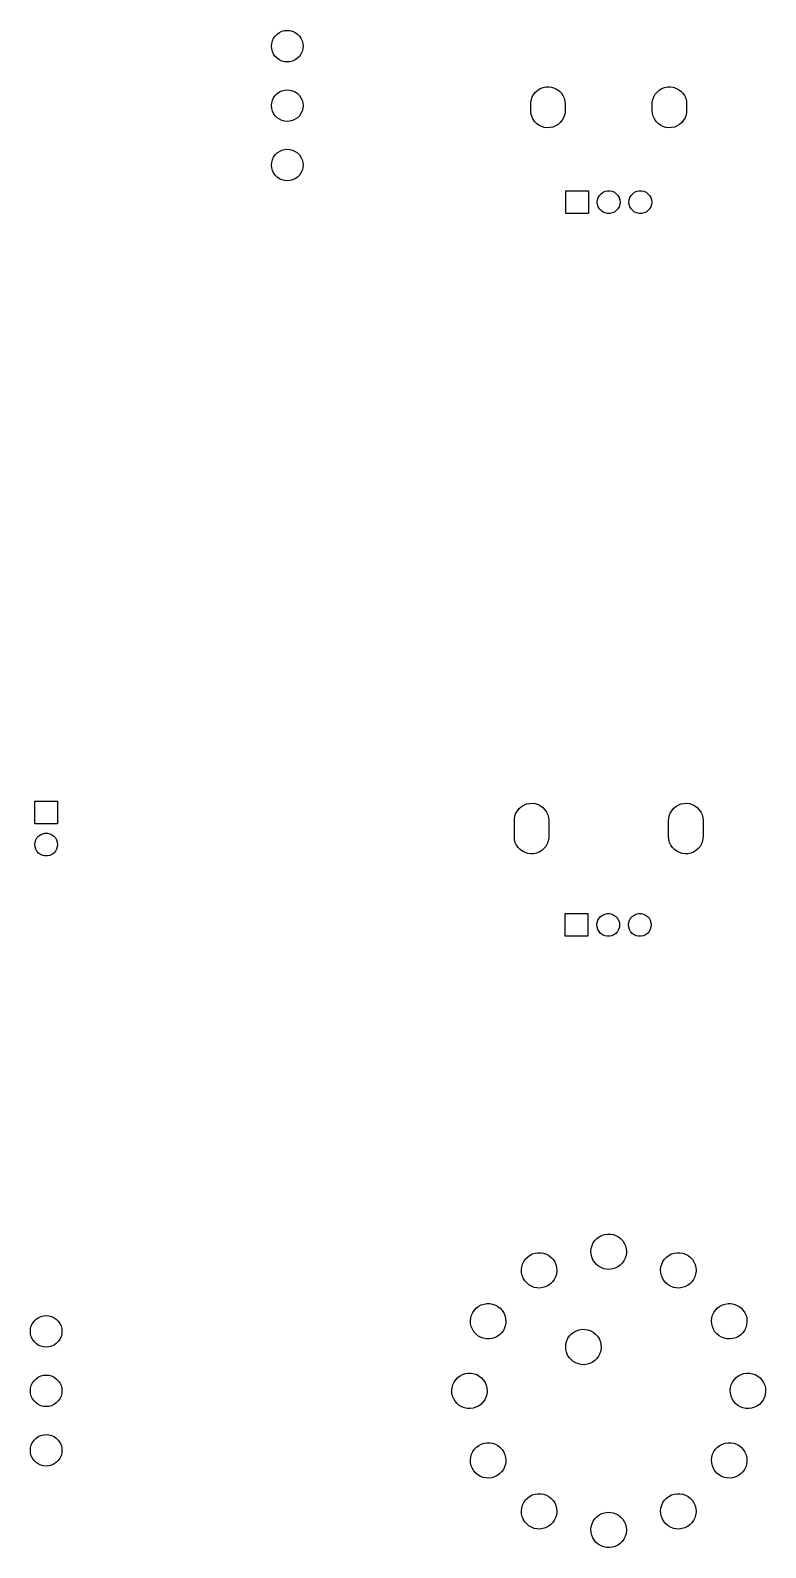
# Model space of a CAD drawing. Extents: x 5.7 to 29.1, y -20.9 to -3.4.
# Drawn here: x 26.851 to 29.138, y -15.788 to -11.066 of the extents above; entities that cross this region are included whole.
import ezdxf

# ---------------------------------------------------------------- set-up
doc = ezdxf.new("R2010")
doc.units = 0
doc.header["$MEASUREMENT"] = 0
doc.layers.add('BLACK', color=7, linetype='CONTINUOUS')

msp = doc.modelspace()

# ---------------------------------------------------------------- linework, layer by layer
at = {"layer": 'BLACK', "linetype": 'CONTINUOUS'}
for p, q in [((27.6038, -11.0981), (27.6074, -11.0904)), ((27.6074, -11.0904), (27.6123, -11.0833)), ((27.6123, -11.0833), (27.6184, -11.0773)), ((27.6184, -11.0773), (27.6254, -11.0723)), ((27.6254, -11.0723), (27.6332, -11.0687)), ((27.6332, -11.0687), (27.6415, -11.0665)), ((27.6415, -11.0665), (27.65, -11.0657)), ((27.65, -11.0657), (27.6585, -11.0665)), ((27.6585, -11.0665), (27.6668, -11.0687)), ((27.6668, -11.0687), (27.6746, -11.0723)), ((27.6746, -11.0723), (27.6816, -11.0773)), ((27.6816, -11.0773), (27.6877, -11.0833)), ((27.6877, -11.0833), (27.6926, -11.0904)), ((27.6926, -11.0904), (27.6962, -11.0981)), ((27.6008, -11.115), (27.6015, -11.1064)), ((27.6015, -11.1235), (27.6008, -11.115)), ((27.6015, -11.1064), (27.6038, -11.0981)), ((27.6038, -11.1318), (27.6015, -11.1235)), ((27.6074, -11.1396), (27.6038, -11.1318)), ((27.6123, -11.1466), (27.6074, -11.1396)), ((27.6926, -11.1396), (27.6877, -11.1466)), ((27.6962, -11.1318), (27.6926, -11.1396)), ((27.6962, -11.0981), (27.6985, -11.1064)), ((27.6985, -11.1235), (27.6962, -11.1318)), ((27.6985, -11.1064), (27.6992, -11.115)), ((27.6992, -11.115), (27.6985, -11.1235)), ((27.6184, -11.1527), (27.6123, -11.1466)), ((27.6254, -11.1576), (27.6184, -11.1527)), ((27.6332, -11.1612), (27.6254, -11.1576)), ((27.6415, -11.1634), (27.6332, -11.1612)), ((27.65, -11.1642), (27.6415, -11.1634)), ((27.6585, -11.1634), (27.65, -11.1642)), ((27.6668, -11.1612), (27.6585, -11.1634)), ((27.6746, -11.1576), (27.6668, -11.1612)), ((27.6816, -11.1527), (27.6746, -11.1576)), ((27.6877, -11.1466), (27.6816, -11.1527)), ((27.6015, -11.2915), (27.6038, -11.2832)), ((27.6038, -11.2832), (27.6074, -11.2754)), ((27.6074, -11.2754), (27.6123, -11.2684)), ((27.6123, -11.2684), (27.6184, -11.2623)), ((27.6184, -11.2623), (27.6254, -11.2574)), ((27.6254, -11.2574), (27.6332, -11.2538)), ((27.6332, -11.2538), (27.6415, -11.2515)), ((27.6415, -11.2515), (27.65, -11.2508)), ((27.65, -11.2508), (27.6585, -11.2515)), ((27.6585, -11.2515), (27.6668, -11.2538)), ((27.6668, -11.2538), (27.6746, -11.2574)), ((27.6746, -11.2574), (27.6816, -11.2623)), ((27.6816, -11.2623), (27.6877, -11.2684)), ((27.6877, -11.2684), (27.6926, -11.2754)), ((27.6926, -11.2754), (27.6962, -11.2832)), ((27.6962, -11.2832), (27.6985, -11.2915)), ((28.4077, -11.2898), (28.4093, -11.2809)), ((28.4093, -11.2809), (28.4124, -11.2724)), ((28.4124, -11.2724), (28.4169, -11.2646)), ((28.4169, -11.2646), (28.4226, -11.2576)), ((28.4226, -11.2576), (28.4295, -11.2516)), ((28.4295, -11.2516), (28.4372, -11.2469)), ((28.4372, -11.2469), (28.4456, -11.2436)), ((28.4456, -11.2436), (28.4545, -11.2417)), ((28.4545, -11.2417), (28.4635, -11.2414)), ((28.4635, -11.2414), (28.4725, -11.2426)), ((28.4725, -11.2426), (28.4812, -11.2453)), ((28.4812, -11.2453), (28.4892, -11.2494)), ((28.4892, -11.2494), (28.4965, -11.2548)), ((28.4965, -11.2548), (28.5028, -11.2613)), ((28.5028, -11.2613), (28.5078, -11.2688)), ((28.5078, -11.2688), (28.5115, -11.2771)), ((28.5115, -11.2771), (28.5138, -11.2859)), ((28.5138, -11.2859), (28.5146, -11.2949)), ((28.7857, -11.2898), (28.7873, -11.2809)), ((28.7873, -11.2809), (28.7904, -11.2724)), ((28.7904, -11.2724), (28.7948, -11.2646)), ((28.7948, -11.2646), (28.8006, -11.2576)), ((28.8006, -11.2576), (28.8074, -11.2516)), ((28.8074, -11.2516), (28.8152, -11.2469)), ((28.8152, -11.2469), (28.8236, -11.2436)), ((28.8236, -11.2436), (28.8325, -11.2417)), ((28.8325, -11.2417), (28.8415, -11.2414)), ((28.8415, -11.2414), (28.8505, -11.2426)), ((28.8505, -11.2426), (28.8591, -11.2453)), ((28.8591, -11.2453), (28.8672, -11.2494)), ((28.8672, -11.2494), (28.8745, -11.2548)), ((28.8745, -11.2548), (28.8807, -11.2613)), ((28.8807, -11.2613), (28.8858, -11.2688)), ((28.8858, -11.2688), (28.8895, -11.2771)), ((28.8895, -11.2771), (28.8918, -11.2859)), ((28.8918, -11.2859), (28.8925, -11.2949)), ((27.6008, -11.3), (27.6015, -11.2915)), ((27.6015, -11.3085), (27.6008, -11.3)), ((27.6038, -11.3168), (27.6015, -11.3085)), ((27.6074, -11.3246), (27.6038, -11.3168)), ((27.6123, -11.3316), (27.6074, -11.3246)), ((27.6184, -11.3377), (27.6123, -11.3316)), ((27.6877, -11.3316), (27.6816, -11.3377)), ((27.6926, -11.3246), (27.6877, -11.3316)), ((27.6962, -11.3168), (27.6926, -11.3246)), ((27.6985, -11.3085), (27.6962, -11.3168)), ((27.6985, -11.2915), (27.6992, -11.3)), ((27.6992, -11.3), (27.6985, -11.3085)), ((28.4075, -11.2949), (28.4077, -11.2898)), ((28.4075, -11.3154), (28.4075, -11.2949)), ((28.4082, -11.3244), (28.4075, -11.3154)), ((28.4105, -11.3331), (28.4082, -11.3244)), ((28.4142, -11.3414), (28.4105, -11.3331)), ((28.5127, -11.3293), (28.5096, -11.3378)), ((28.5143, -11.3204), (28.5127, -11.3293)), ((28.5146, -11.3154), (28.5143, -11.3204)), ((28.5146, -11.2949), (28.5146, -11.3154)), ((28.7854, -11.2949), (28.7857, -11.2898)), ((28.7854, -11.3154), (28.7854, -11.2949)), ((28.7862, -11.3244), (28.7854, -11.3154)), ((28.7885, -11.3331), (28.7862, -11.3244)), ((28.7922, -11.3414), (28.7885, -11.3331)), ((28.8907, -11.3293), (28.8876, -11.3378)), ((28.8923, -11.3204), (28.8907, -11.3293)), ((28.8925, -11.3154), (28.8923, -11.3204)), ((28.8925, -11.2949), (28.8925, -11.3154)), ((27.6254, -11.3426), (27.6184, -11.3377)), ((27.6332, -11.3462), (27.6254, -11.3426)), ((27.6415, -11.3485), (27.6332, -11.3462)), ((27.65, -11.3492), (27.6415, -11.3485)), ((27.6585, -11.3485), (27.65, -11.3492)), ((27.6668, -11.3462), (27.6585, -11.3485)), ((27.6746, -11.3426), (27.6668, -11.3462)), ((27.6816, -11.3377), (27.6746, -11.3426)), ((28.4193, -11.3489), (28.4142, -11.3414)), ((28.4255, -11.3555), (28.4193, -11.3489)), ((28.4328, -11.3609), (28.4255, -11.3555)), ((28.4409, -11.365), (28.4328, -11.3609)), ((28.4495, -11.3676), (28.4409, -11.365)), ((28.4585, -11.3688), (28.4495, -11.3676)), ((28.4675, -11.3685), (28.4585, -11.3688)), ((28.4764, -11.3666), (28.4675, -11.3685)), ((28.4848, -11.3633), (28.4764, -11.3666)), ((28.4926, -11.3586), (28.4848, -11.3633)), ((28.4994, -11.3527), (28.4926, -11.3586)), ((28.5052, -11.3457), (28.4994, -11.3527)), ((28.5096, -11.3378), (28.5052, -11.3457)), ((28.7972, -11.3489), (28.7922, -11.3414)), ((28.8035, -11.3555), (28.7972, -11.3489)), ((28.8108, -11.3609), (28.8035, -11.3555)), ((28.8188, -11.365), (28.8108, -11.3609)), ((28.8275, -11.3676), (28.8188, -11.365)), ((28.8365, -11.3688), (28.8275, -11.3676)), ((28.8455, -11.3685), (28.8365, -11.3688)), ((28.8544, -11.3666), (28.8455, -11.3685)), ((28.8628, -11.3633), (28.8544, -11.3666)), ((28.8705, -11.3586), (28.8628, -11.3633)), ((28.8774, -11.3527), (28.8705, -11.3586)), ((28.8831, -11.3457), (28.8774, -11.3527)), ((28.8876, -11.3378), (28.8831, -11.3457)), ((27.6015, -11.4765), (27.6038, -11.4682)), ((27.6038, -11.4682), (27.6074, -11.4604)), ((27.6074, -11.4604), (27.6123, -11.4534)), ((27.6123, -11.4534), (27.6184, -11.4473)), ((27.6184, -11.4473), (27.6254, -11.4424)), ((27.6254, -11.4424), (27.6332, -11.4388)), ((27.6332, -11.4388), (27.6415, -11.4366)), ((27.6415, -11.4366), (27.65, -11.4358)), ((27.65, -11.4358), (27.6585, -11.4366)), ((27.6585, -11.4366), (27.6668, -11.4388)), ((27.6668, -11.4388), (27.6746, -11.4424)), ((27.6746, -11.4424), (27.6816, -11.4473)), ((27.6816, -11.4473), (27.6877, -11.4534)), ((27.6877, -11.4534), (27.6926, -11.4604)), ((27.6926, -11.4604), (27.6962, -11.4682)), ((27.6962, -11.4682), (27.6985, -11.4765)), ((27.6008, -11.485), (27.6015, -11.4765)), ((27.6015, -11.4936), (27.6008, -11.485)), ((27.6038, -11.5019), (27.6015, -11.4936)), ((27.6074, -11.5096), (27.6038, -11.5019)), ((27.6123, -11.5167), (27.6074, -11.5096)), ((27.6184, -11.5227), (27.6123, -11.5167)), ((27.6877, -11.5167), (27.6816, -11.5227)), ((27.6926, -11.5096), (27.6877, -11.5167)), ((27.6962, -11.5019), (27.6926, -11.5096)), ((27.6985, -11.4936), (27.6962, -11.5019)), ((27.6985, -11.4765), (27.6992, -11.485)), ((27.6992, -11.485), (27.6985, -11.4936)), ((27.6254, -11.5277), (27.6184, -11.5227)), ((27.6332, -11.5313), (27.6254, -11.5277)), ((27.6415, -11.5335), (27.6332, -11.5313)), ((27.65, -11.5343), (27.6415, -11.5335)), ((27.6585, -11.5335), (27.65, -11.5343)), ((27.6668, -11.5313), (27.6585, -11.5335)), ((27.6746, -11.5277), (27.6668, -11.5313)), ((27.6816, -11.5227), (27.6746, -11.5277)), ((28.5161, -11.6358), (28.5161, -11.565)), ((28.5161, -11.565), (28.587, -11.565)), ((28.587, -11.565), (28.587, -11.6358)), ((28.6263, -11.5741), (28.6323, -11.5697)), ((28.6323, -11.5697), (28.6391, -11.5667)), ((28.6391, -11.5667), (28.6463, -11.5652)), ((28.6463, -11.5652), (28.6537, -11.5652)), ((28.6537, -11.5652), (28.6609, -11.5667)), ((28.6609, -11.5667), (28.6677, -11.5697)), ((28.6677, -11.5697), (28.6737, -11.5741)), ((28.7247, -11.5741), (28.7307, -11.5697)), ((28.7307, -11.5697), (28.7375, -11.5667)), ((28.7375, -11.5667), (28.7447, -11.5652)), ((28.7447, -11.5652), (28.7521, -11.5652)), ((28.7521, -11.5652), (28.7594, -11.5667)), ((28.7594, -11.5667), (28.7661, -11.5697)), ((28.7661, -11.5697), (28.7721, -11.5741)), ((28.6146, -11.6004), (28.6153, -11.593)), ((28.6153, -11.6078), (28.6146, -11.6004)), ((28.6153, -11.593), (28.6176, -11.586)), ((28.6176, -11.6148), (28.6153, -11.6078)), ((28.6176, -11.586), (28.6213, -11.5796)), ((28.6213, -11.6212), (28.6176, -11.6148)), ((28.6213, -11.5796), (28.6263, -11.5741)), ((28.6737, -11.5741), (28.6787, -11.5796)), ((28.6787, -11.5796), (28.6824, -11.586)), ((28.6824, -11.6148), (28.6787, -11.6212)), ((28.6824, -11.586), (28.6847, -11.593)), ((28.6847, -11.6078), (28.6824, -11.6148)), ((28.6847, -11.593), (28.6854, -11.6004)), ((28.6854, -11.6004), (28.6847, -11.6078)), ((28.713, -11.6004), (28.7138, -11.593)), ((28.7138, -11.6078), (28.713, -11.6004)), ((28.7138, -11.593), (28.7161, -11.586)), ((28.7161, -11.6148), (28.7138, -11.6078)), ((28.7161, -11.586), (28.7198, -11.5796)), ((28.7198, -11.6212), (28.7161, -11.6148)), ((28.7198, -11.5796), (28.7247, -11.5741)), ((28.7721, -11.5741), (28.7771, -11.5796)), ((28.7771, -11.5796), (28.7808, -11.586)), ((28.7808, -11.6148), (28.7771, -11.6212)), ((28.7808, -11.586), (28.7831, -11.593)), ((28.7831, -11.6078), (28.7808, -11.6148)), ((28.7831, -11.593), (28.7839, -11.6004)), ((28.7839, -11.6004), (28.7831, -11.6078)), ((28.587, -11.6358), (28.5161, -11.6358)), ((28.6263, -11.6267), (28.6213, -11.6212)), ((28.6323, -11.6311), (28.6263, -11.6267)), ((28.6391, -11.6341), (28.6323, -11.6311)), ((28.6463, -11.6356), (28.6391, -11.6341)), ((28.6537, -11.6356), (28.6463, -11.6356)), ((28.6609, -11.6341), (28.6537, -11.6356)), ((28.6677, -11.6311), (28.6609, -11.6341)), ((28.6737, -11.6267), (28.6677, -11.6311)), ((28.6787, -11.6212), (28.6737, -11.6267)), ((28.7247, -11.6267), (28.7198, -11.6212)), ((28.7307, -11.6311), (28.7247, -11.6267)), ((28.7375, -11.6341), (28.7307, -11.6311)), ((28.7447, -11.6356), (28.7375, -11.6341)), ((28.7521, -11.6356), (28.7447, -11.6356)), ((28.7594, -11.6341), (28.7521, -11.6356)), ((28.7661, -11.6311), (28.7594, -11.6341)), ((28.7721, -11.6267), (28.7661, -11.6311)), ((28.7771, -11.6212), (28.7721, -11.6267)), ((26.8646, -13.5354), (26.8646, -13.4646)), ((26.8646, -13.4646), (26.9354, -13.4646)), ((26.9354, -13.4646), (26.9354, -13.5354)), ((28.3583, -13.5109), (28.3614, -13.5023)), ((28.3614, -13.5023), (28.3659, -13.4945)), ((28.3659, -13.4945), (28.3716, -13.4875)), ((28.3716, -13.4875), (28.3785, -13.4815)), ((28.3785, -13.4815), (28.3862, -13.4768)), ((28.3862, -13.4768), (28.3946, -13.4735)), ((28.3946, -13.4735), (28.4035, -13.4717)), ((28.4035, -13.4717), (28.4125, -13.4713)), ((28.4125, -13.4713), (28.4215, -13.4725)), ((28.4215, -13.4725), (28.4301, -13.4752)), ((28.4301, -13.4752), (28.4382, -13.4793)), ((28.4382, -13.4793), (28.4455, -13.4847)), ((28.4455, -13.4847), (28.4517, -13.4913)), ((28.4517, -13.4913), (28.4568, -13.4988)), ((28.4568, -13.4988), (28.4605, -13.507)), ((28.8383, -13.5109), (28.8414, -13.5023)), ((28.8414, -13.5023), (28.8459, -13.4945)), ((28.8459, -13.4945), (28.8516, -13.4875)), ((28.8516, -13.4875), (28.8585, -13.4815)), ((28.8585, -13.4815), (28.8662, -13.4768)), ((28.8662, -13.4768), (28.8746, -13.4735)), ((28.8746, -13.4735), (28.8835, -13.4717)), ((28.8835, -13.4717), (28.8925, -13.4713)), ((28.8925, -13.4713), (28.9015, -13.4725)), ((28.9015, -13.4725), (28.9101, -13.4752)), ((28.9101, -13.4752), (28.9182, -13.4793)), ((28.9182, -13.4793), (28.9255, -13.4847)), ((28.9255, -13.4847), (28.9317, -13.4913)), ((28.9317, -13.4913), (28.9368, -13.4988)), ((28.9368, -13.4988), (28.9405, -13.507)), ((26.9354, -13.5354), (26.8646, -13.5354)), ((28.3565, -13.5248), (28.3567, -13.5198)), ((28.3565, -13.5752), (28.3565, -13.5248)), ((28.3567, -13.5198), (28.3583, -13.5109)), ((28.4605, -13.507), (28.4628, -13.5158)), ((28.4628, -13.5158), (28.4635, -13.5248)), ((28.4635, -13.5248), (28.4635, -13.5752)), ((28.8365, -13.5248), (28.8367, -13.5198)), ((28.8365, -13.5752), (28.8365, -13.5248)), ((28.8367, -13.5198), (28.8383, -13.5109)), ((28.9405, -13.507), (28.9428, -13.5158)), ((28.9428, -13.5158), (28.9435, -13.5248)), ((28.9435, -13.5248), (28.9435, -13.5752)), ((26.8646, -13.6), (26.8653, -13.5926)), ((26.8653, -13.6074), (26.8646, -13.6)), ((26.8653, -13.5926), (26.8676, -13.5856)), ((26.8676, -13.5856), (26.8713, -13.5792)), ((26.8713, -13.5792), (26.8763, -13.5737)), ((26.8763, -13.5737), (26.8823, -13.5693)), ((26.8823, -13.5693), (26.8891, -13.5663)), ((26.8891, -13.5663), (26.8963, -13.5648)), ((26.8963, -13.5648), (26.9037, -13.5648)), ((26.9037, -13.5648), (26.9109, -13.5663)), ((26.9109, -13.5663), (26.9177, -13.5693)), ((26.9177, -13.5693), (26.9237, -13.5737)), ((26.9237, -13.5737), (26.9287, -13.5792)), ((26.9287, -13.5792), (26.9324, -13.5856)), ((26.9324, -13.5856), (26.9347, -13.5926)), ((26.9347, -13.5926), (26.9354, -13.6)), ((26.9354, -13.6), (26.9347, -13.6074)), ((28.3572, -13.5842), (28.3565, -13.5752)), ((28.3595, -13.593), (28.3572, -13.5842)), ((28.3632, -13.6012), (28.3595, -13.593)), ((28.4586, -13.5977), (28.4541, -13.6055)), ((28.4617, -13.5891), (28.4586, -13.5977)), ((28.4633, -13.5802), (28.4617, -13.5891)), ((28.4635, -13.5752), (28.4633, -13.5802)), ((28.8372, -13.5842), (28.8365, -13.5752)), ((28.8395, -13.593), (28.8372, -13.5842)), ((28.8432, -13.6012), (28.8395, -13.593)), ((28.9386, -13.5977), (28.9341, -13.6055)), ((28.9417, -13.5891), (28.9386, -13.5977)), ((28.9433, -13.5802), (28.9417, -13.5891)), ((28.9435, -13.5752), (28.9433, -13.5802)), ((26.8676, -13.6144), (26.8653, -13.6074)), ((26.8713, -13.6208), (26.8676, -13.6144)), ((26.8763, -13.6263), (26.8713, -13.6208)), ((26.8823, -13.6307), (26.8763, -13.6263)), ((26.8891, -13.6337), (26.8823, -13.6307)), ((26.8963, -13.6352), (26.8891, -13.6337)), ((26.9037, -13.6352), (26.8963, -13.6352)), ((26.9109, -13.6337), (26.9037, -13.6352)), ((26.9177, -13.6307), (26.9109, -13.6337)), ((26.9237, -13.6263), (26.9177, -13.6307)), ((26.9287, -13.6208), (26.9237, -13.6263)), ((26.9324, -13.6144), (26.9287, -13.6208)), ((26.9347, -13.6074), (26.9324, -13.6144)), ((28.3683, -13.6087), (28.3632, -13.6012)), ((28.3745, -13.6153), (28.3683, -13.6087)), ((28.3818, -13.6207), (28.3745, -13.6153)), ((28.3899, -13.6248), (28.3818, -13.6207)), ((28.3985, -13.6275), (28.3899, -13.6248)), ((28.4075, -13.6287), (28.3985, -13.6275)), ((28.4165, -13.6283), (28.4075, -13.6287)), ((28.4254, -13.6265), (28.4165, -13.6283)), ((28.4338, -13.6232), (28.4254, -13.6265)), ((28.4415, -13.6185), (28.4338, -13.6232)), ((28.4484, -13.6125), (28.4415, -13.6185)), ((28.4541, -13.6055), (28.4484, -13.6125)), ((28.8483, -13.6087), (28.8432, -13.6012)), ((28.8545, -13.6153), (28.8483, -13.6087)), ((28.8618, -13.6207), (28.8545, -13.6153)), ((28.8699, -13.6248), (28.8618, -13.6207)), ((28.8785, -13.6275), (28.8699, -13.6248)), ((28.8875, -13.6287), (28.8785, -13.6275)), ((28.8965, -13.6283), (28.8875, -13.6287)), ((28.9054, -13.6265), (28.8965, -13.6283)), ((28.9138, -13.6232), (28.9054, -13.6265)), ((28.9215, -13.6185), (28.9138, -13.6232)), ((28.9284, -13.6125), (28.9215, -13.6185)), ((28.9341, -13.6055), (28.9284, -13.6125)), ((28.5146, -13.8854), (28.5146, -13.8146)), ((28.5146, -13.8146), (28.5854, -13.8146)), ((28.5854, -13.8146), (28.5854, -13.8854)), ((28.6138, -13.8426), (28.6161, -13.8356)), ((28.6161, -13.8356), (28.6198, -13.8292)), ((28.6198, -13.8292), (28.6247, -13.8237)), ((28.6247, -13.8237), (28.6307, -13.8193)), ((28.6307, -13.8193), (28.6375, -13.8163)), ((28.6375, -13.8163), (28.6447, -13.8148)), ((28.6447, -13.8148), (28.6521, -13.8148)), ((28.6521, -13.8148), (28.6594, -13.8163)), ((28.6594, -13.8163), (28.6661, -13.8193)), ((28.6661, -13.8193), (28.6721, -13.8237)), ((28.6721, -13.8237), (28.6771, -13.8292)), ((28.6771, -13.8292), (28.6808, -13.8356)), ((28.6808, -13.8356), (28.6831, -13.8426)), ((28.7122, -13.8426), (28.7145, -13.8356)), ((28.7145, -13.8356), (28.7182, -13.8292)), ((28.7182, -13.8292), (28.7231, -13.8237)), ((28.7231, -13.8237), (28.7291, -13.8193)), ((28.7291, -13.8193), (28.7359, -13.8163)), ((28.7359, -13.8163), (28.7431, -13.8148)), ((28.7431, -13.8148), (28.7506, -13.8148)), ((28.7506, -13.8148), (28.7578, -13.8163)), ((28.7578, -13.8163), (28.7646, -13.8193)), ((28.7646, -13.8193), (28.7706, -13.8237)), ((28.7706, -13.8237), (28.7755, -13.8292)), ((28.7755, -13.8292), (28.7792, -13.8356)), ((28.7792, -13.8356), (28.7815, -13.8426)), ((28.613, -13.85), (28.6138, -13.8426)), ((28.6138, -13.8574), (28.613, -13.85)), ((28.6161, -13.8644), (28.6138, -13.8574)), ((28.6198, -13.8708), (28.6161, -13.8644)), ((28.6247, -13.8763), (28.6198, -13.8708)), ((28.6307, -13.8807), (28.6247, -13.8763)), ((28.6375, -13.8837), (28.6307, -13.8807)), ((28.6447, -13.8852), (28.6375, -13.8837)), ((28.6594, -13.8837), (28.6521, -13.8852)), ((28.6661, -13.8807), (28.6594, -13.8837)), ((28.6721, -13.8763), (28.6661, -13.8807)), ((28.6771, -13.8708), (28.6721, -13.8763)), ((28.6808, -13.8644), (28.6771, -13.8708)), ((28.6831, -13.8574), (28.6808, -13.8644)), ((28.6831, -13.8426), (28.6839, -13.85)), ((28.6839, -13.85), (28.6831, -13.8574)), ((28.7114, -13.85), (28.7122, -13.8426)), ((28.7122, -13.8574), (28.7114, -13.85)), ((28.7145, -13.8644), (28.7122, -13.8574)), ((28.7182, -13.8708), (28.7145, -13.8644)), ((28.7231, -13.8763), (28.7182, -13.8708)), ((28.7291, -13.8807), (28.7231, -13.8763)), ((28.7359, -13.8837), (28.7291, -13.8807)), ((28.7431, -13.8852), (28.7359, -13.8837)), ((28.7578, -13.8837), (28.7506, -13.8852)), ((28.7646, -13.8807), (28.7578, -13.8837)), ((28.7706, -13.8763), (28.7646, -13.8807)), ((28.7755, -13.8708), (28.7706, -13.8763)), ((28.7792, -13.8644), (28.7755, -13.8708)), ((28.7815, -13.8574), (28.7792, -13.8644)), ((28.7815, -13.8426), (28.7823, -13.85)), ((28.7823, -13.85), (28.7815, -13.8574)), ((28.5854, -13.8854), (28.5146, -13.8854)), ((28.6521, -13.8852), (28.6447, -13.8852)), ((28.7506, -13.8852), (28.7431, -13.8852)), ((28.6072, -14.8322), (28.6134, -14.8257)), ((28.6134, -14.8257), (28.6206, -14.8203)), ((28.6206, -14.8203), (28.6286, -14.8161)), ((28.6286, -14.8161), (28.6372, -14.8133)), ((28.6372, -14.8133), (28.6462, -14.8119)), ((28.6462, -14.8119), (28.6552, -14.8121)), ((28.6552, -14.8121), (28.6641, -14.8136)), ((28.6641, -14.8136), (28.6726, -14.8167)), ((28.6726, -14.8167), (28.6805, -14.821)), ((28.6805, -14.821), (28.6876, -14.8266)), ((28.6876, -14.8266), (28.6937, -14.8333)), ((28.4041, -14.8783), (28.4121, -14.8741)), ((28.4121, -14.8741), (28.4207, -14.8713)), ((28.4207, -14.8713), (28.4296, -14.87)), ((28.4296, -14.87), (28.4387, -14.8701)), ((28.4387, -14.8701), (28.4475, -14.8717)), ((28.4475, -14.8717), (28.4561, -14.8747)), ((28.4561, -14.8747), (28.464, -14.879)), ((28.5949, -14.8656), (28.5959, -14.8566)), ((28.5954, -14.8746), (28.5949, -14.8656)), ((28.5974, -14.8834), (28.5954, -14.8746)), ((28.5959, -14.8566), (28.5983, -14.8479)), ((28.5983, -14.8479), (28.6021, -14.8397)), ((28.6021, -14.8397), (28.6072, -14.8322)), ((28.6937, -14.8333), (28.6986, -14.8409)), ((28.6986, -14.8409), (28.7022, -14.8492)), ((28.7022, -14.8492), (28.7044, -14.8579)), ((28.7051, -14.8696), (28.7039, -14.8786)), ((28.7044, -14.8579), (28.7051, -14.8669)), ((28.7051, -14.8669), (28.7051, -14.8696)), ((28.8372, -14.8783), (28.8452, -14.8741)), ((28.8452, -14.8741), (28.8538, -14.8713)), ((28.8538, -14.8713), (28.8627, -14.87)), ((28.8627, -14.87), (28.8717, -14.8701)), ((28.8717, -14.8701), (28.8806, -14.8717)), ((28.8806, -14.8717), (28.8891, -14.8747)), ((28.8891, -14.8747), (28.897, -14.879)), ((28.3784, -14.9236), (28.3793, -14.9146)), ((28.3793, -14.9146), (28.3817, -14.9059)), ((28.3817, -14.9059), (28.3855, -14.8977)), ((28.3855, -14.8977), (28.3906, -14.8903)), ((28.3906, -14.8903), (28.3969, -14.8837)), ((28.3969, -14.8837), (28.4041, -14.8783)), ((28.464, -14.879), (28.4711, -14.8846)), ((28.4711, -14.8846), (28.4771, -14.8913)), ((28.4771, -14.8913), (28.482, -14.8989)), ((28.482, -14.8989), (28.4856, -14.9072)), ((28.4856, -14.9072), (28.4878, -14.9159)), ((28.4878, -14.9159), (28.4886, -14.9249)), ((28.6008, -14.8918), (28.5974, -14.8834)), ((28.6055, -14.8995), (28.6008, -14.8918)), ((28.6114, -14.9063), (28.6055, -14.8995)), ((28.6184, -14.9121), (28.6114, -14.9063)), ((28.6262, -14.9166), (28.6184, -14.9121)), ((28.6346, -14.9199), (28.6262, -14.9166)), ((28.6435, -14.9217), (28.6346, -14.9199)), ((28.6525, -14.922), (28.6435, -14.9217)), ((28.6615, -14.9208), (28.6525, -14.922)), ((28.6701, -14.9182), (28.6615, -14.9208)), ((28.6782, -14.9143), (28.6701, -14.9182)), ((28.6856, -14.909), (28.6782, -14.9143)), ((28.692, -14.9027), (28.6856, -14.909)), ((28.6972, -14.8953), (28.692, -14.9027)), ((28.7012, -14.8872), (28.6972, -14.8953)), ((28.7039, -14.8786), (28.7012, -14.8872)), ((28.8114, -14.9236), (28.8124, -14.9146)), ((28.8124, -14.9146), (28.8148, -14.9059)), ((28.8148, -14.9059), (28.8186, -14.8977)), ((28.8186, -14.8977), (28.8237, -14.8903)), ((28.8237, -14.8903), (28.8299, -14.8837)), ((28.8299, -14.8837), (28.8372, -14.8783)), ((28.897, -14.879), (28.9041, -14.8846)), ((28.9041, -14.8846), (28.9102, -14.8913)), ((28.9102, -14.8913), (28.9151, -14.8989)), ((28.9151, -14.8989), (28.9187, -14.9072)), ((28.9187, -14.9072), (28.9209, -14.9159)), ((28.9209, -14.9159), (28.9217, -14.9249)), ((28.3789, -14.9326), (28.3784, -14.9236)), ((28.3809, -14.9414), (28.3789, -14.9326)), ((28.3843, -14.9498), (28.3809, -14.9414)), ((28.389, -14.9575), (28.3843, -14.9498)), ((28.3949, -14.9643), (28.389, -14.9575)), ((28.4019, -14.9701), (28.3949, -14.9643)), ((28.469, -14.967), (28.4617, -14.9723)), ((28.4754, -14.9607), (28.469, -14.967)), ((28.4807, -14.9533), (28.4754, -14.9607)), ((28.4847, -14.9452), (28.4807, -14.9533)), ((28.4873, -14.9366), (28.4847, -14.9452)), ((28.4885, -14.9276), (28.4873, -14.9366)), ((28.4886, -14.9249), (28.4885, -14.9276)), ((28.812, -14.9326), (28.8114, -14.9236)), ((28.8139, -14.9414), (28.812, -14.9326)), ((28.8173, -14.9498), (28.8139, -14.9414)), ((28.8221, -14.9575), (28.8173, -14.9498)), ((28.828, -14.9643), (28.8221, -14.9575)), ((28.8349, -14.9701), (28.828, -14.9643)), ((28.9021, -14.967), (28.8948, -14.9723)), ((28.9085, -14.9607), (28.9021, -14.967)), ((28.9138, -14.9533), (28.9085, -14.9607)), ((28.9178, -14.9452), (28.9138, -14.9533)), ((28.9204, -14.9366), (28.9178, -14.9452)), ((28.9216, -14.9276), (28.9204, -14.9366)), ((28.9217, -14.9249), (28.9216, -14.9276)), ((28.4096, -14.9747), (28.4019, -14.9701)), ((28.4181, -14.9779), (28.4096, -14.9747)), ((28.4269, -14.9797), (28.4181, -14.9779)), ((28.436, -14.98), (28.4269, -14.9797)), ((28.4449, -14.9789), (28.436, -14.98)), ((28.4536, -14.9763), (28.4449, -14.9789)), ((28.4617, -14.9723), (28.4536, -14.9763)), ((28.8427, -14.9747), (28.8349, -14.9701)), ((28.8512, -14.9779), (28.8427, -14.9747)), ((28.86, -14.9797), (28.8512, -14.9779)), ((28.869, -14.98), (28.86, -14.9797)), ((28.878, -14.9789), (28.869, -14.98)), ((28.8866, -14.9763), (28.878, -14.9789)), ((28.8948, -14.9723), (28.8866, -14.9763)), ((28.2208, -15.0731), (28.2232, -15.0644)), ((28.2232, -15.0644), (28.227, -15.0562)), ((28.227, -15.0562), (28.2321, -15.0488)), ((28.2321, -15.0488), (28.2384, -15.0422)), ((28.2384, -15.0422), (28.2456, -15.0368)), ((28.2456, -15.0368), (28.2536, -15.0327)), ((28.2536, -15.0327), (28.2622, -15.0298)), ((28.2622, -15.0298), (28.2711, -15.0285)), ((28.2711, -15.0285), (28.2801, -15.0286)), ((28.2801, -15.0286), (28.289, -15.0302)), ((28.289, -15.0302), (28.2975, -15.0332)), ((28.2975, -15.0332), (28.3055, -15.0376)), ((28.3055, -15.0376), (28.3125, -15.0432)), ((28.3125, -15.0432), (28.3186, -15.0498)), ((28.3186, -15.0498), (28.3235, -15.0574)), ((28.3235, -15.0574), (28.3271, -15.0657)), ((28.9709, -15.0731), (28.9733, -15.0644)), ((28.9733, -15.0644), (28.9771, -15.0562)), ((28.9771, -15.0562), (28.9822, -15.0488)), ((28.9822, -15.0488), (28.9885, -15.0422)), ((28.9885, -15.0422), (28.9957, -15.0368)), ((28.9957, -15.0368), (29.0037, -15.0327)), ((29.0037, -15.0327), (29.0123, -15.0298)), ((29.0123, -15.0298), (29.0212, -15.0285)), ((29.0212, -15.0285), (29.0302, -15.0286)), ((29.0302, -15.0286), (29.0391, -15.0302)), ((29.0391, -15.0302), (29.0476, -15.0332)), ((29.0476, -15.0332), (29.0556, -15.0376)), ((29.0556, -15.0376), (29.0626, -15.0432)), ((29.0626, -15.0432), (29.0687, -15.0498)), ((29.0687, -15.0498), (29.0736, -15.0574)), ((29.0736, -15.0574), (29.0772, -15.0657)), ((26.8508, -15.115), (26.8515, -15.1064)), ((26.8515, -15.1064), (26.8538, -15.0981)), ((26.8538, -15.0981), (26.8574, -15.0904)), ((26.8574, -15.0904), (26.8623, -15.0833)), ((26.8623, -15.0833), (26.8684, -15.0773)), ((26.8684, -15.0773), (26.8754, -15.0723)), ((26.8754, -15.0723), (26.8832, -15.0687)), ((26.8832, -15.0687), (26.8915, -15.0665)), ((26.8915, -15.0665), (26.9, -15.0657)), ((26.9, -15.0657), (26.9085, -15.0665)), ((26.9085, -15.0665), (26.9168, -15.0687)), ((26.9168, -15.0687), (26.9246, -15.0723)), ((26.9246, -15.0723), (26.9316, -15.0773)), ((26.9316, -15.0773), (26.9377, -15.0833)), ((26.9377, -15.0833), (26.9426, -15.0904)), ((26.9426, -15.0904), (26.9462, -15.0981)), ((26.9462, -15.0981), (26.9485, -15.1064)), ((26.9485, -15.1064), (26.9492, -15.115)), ((28.2198, -15.0821), (28.2208, -15.0731)), ((28.2204, -15.0911), (28.2198, -15.0821)), ((28.2224, -15.0999), (28.2204, -15.0911)), ((28.2258, -15.1083), (28.2224, -15.0999)), ((28.2305, -15.116), (28.2258, -15.1083)), ((28.3262, -15.1038), (28.3222, -15.1119)), ((28.3288, -15.0951), (28.3262, -15.1038)), ((28.3271, -15.0657), (28.3293, -15.0745)), ((28.33, -15.0862), (28.3288, -15.0951)), ((28.3293, -15.0745), (28.3301, -15.0835)), ((28.3301, -15.0835), (28.33, -15.0862)), ((28.5499, -15.1128), (28.5585, -15.11)), ((28.5585, -15.11), (28.5674, -15.1086)), ((28.5674, -15.1086), (28.5764, -15.1087)), ((28.5764, -15.1087), (28.5853, -15.1103)), ((28.5853, -15.1103), (28.5939, -15.1133)), ((28.9699, -15.0821), (28.9709, -15.0731)), ((28.9705, -15.0911), (28.9699, -15.0821)), ((28.9725, -15.0999), (28.9705, -15.0911)), ((28.9759, -15.1083), (28.9725, -15.0999)), ((28.9806, -15.116), (28.9759, -15.1083)), ((29.0763, -15.1038), (29.0723, -15.1119)), ((29.0789, -15.0951), (29.0763, -15.1038)), ((29.0772, -15.0657), (29.0794, -15.0745)), ((29.0801, -15.0862), (29.0789, -15.0951)), ((29.0794, -15.0745), (29.0802, -15.0835)), ((29.0802, -15.0835), (29.0801, -15.0862)), ((26.8515, -15.1235), (26.8508, -15.115)), ((26.8538, -15.1318), (26.8515, -15.1235)), ((26.8574, -15.1396), (26.8538, -15.1318)), ((26.8623, -15.1466), (26.8574, -15.1396)), ((26.8684, -15.1527), (26.8623, -15.1466)), ((26.8754, -15.1576), (26.8684, -15.1527)), ((26.8832, -15.1612), (26.8754, -15.1576)), ((26.9246, -15.1576), (26.9168, -15.1612)), ((26.9316, -15.1527), (26.9246, -15.1576)), ((26.9377, -15.1466), (26.9316, -15.1527)), ((26.9426, -15.1396), (26.9377, -15.1466)), ((26.9462, -15.1318), (26.9426, -15.1396)), ((26.9485, -15.1235), (26.9462, -15.1318)), ((26.9492, -15.115), (26.9485, -15.1235)), ((28.2364, -15.1228), (28.2305, -15.116)), ((28.2433, -15.1286), (28.2364, -15.1228)), ((28.2511, -15.1332), (28.2433, -15.1286)), ((28.2596, -15.1364), (28.2511, -15.1332)), ((28.2684, -15.1382), (28.2596, -15.1364)), ((28.2774, -15.1385), (28.2684, -15.1382)), ((28.2864, -15.1374), (28.2774, -15.1385)), ((28.2951, -15.1348), (28.2864, -15.1374)), ((28.3032, -15.1308), (28.2951, -15.1348)), ((28.3105, -15.1256), (28.3032, -15.1308)), ((28.3169, -15.1192), (28.3105, -15.1256)), ((28.3222, -15.1119), (28.3169, -15.1192)), ((28.5162, -15.1623), (28.5171, -15.1533)), ((28.5171, -15.1533), (28.5195, -15.1446)), ((28.5195, -15.1446), (28.5233, -15.1364)), ((28.5233, -15.1364), (28.5284, -15.1289)), ((28.5284, -15.1289), (28.5347, -15.1224)), ((28.5347, -15.1224), (28.5419, -15.117)), ((28.5419, -15.117), (28.5499, -15.1128)), ((28.5939, -15.1133), (28.6018, -15.1177)), ((28.6018, -15.1177), (28.6089, -15.1233)), ((28.6089, -15.1233), (28.6149, -15.13)), ((28.6149, -15.13), (28.6198, -15.1376)), ((28.6198, -15.1376), (28.6234, -15.1459)), ((28.6234, -15.1459), (28.6256, -15.1546)), ((28.6256, -15.1546), (28.6264, -15.1636)), ((28.9865, -15.1228), (28.9806, -15.116)), ((28.9934, -15.1286), (28.9865, -15.1228)), ((29.0012, -15.1332), (28.9934, -15.1286)), ((29.0097, -15.1364), (29.0012, -15.1332)), ((29.0185, -15.1382), (29.0097, -15.1364)), ((29.0276, -15.1385), (29.0185, -15.1382)), ((29.0365, -15.1374), (29.0276, -15.1385)), ((29.0452, -15.1348), (29.0365, -15.1374)), ((29.0533, -15.1308), (29.0452, -15.1348)), ((29.0606, -15.1256), (29.0533, -15.1308)), ((29.067, -15.1192), (29.0606, -15.1256)), ((29.0723, -15.1119), (29.067, -15.1192)), ((26.8915, -15.1634), (26.8832, -15.1612)), ((26.9, -15.1642), (26.8915, -15.1634)), ((26.9085, -15.1634), (26.9, -15.1642)), ((26.9168, -15.1612), (26.9085, -15.1634)), ((28.5167, -15.1713), (28.5162, -15.1623)), ((28.5187, -15.1801), (28.5167, -15.1713)), ((28.5221, -15.1885), (28.5187, -15.1801)), ((28.5268, -15.1962), (28.5221, -15.1885)), ((28.5327, -15.203), (28.5268, -15.1962)), ((28.5396, -15.2088), (28.5327, -15.203)), ((28.6068, -15.2057), (28.5995, -15.211)), ((28.6132, -15.1993), (28.6068, -15.2057)), ((28.6185, -15.192), (28.6132, -15.1993)), ((28.6225, -15.1839), (28.6185, -15.192)), ((28.6251, -15.1753), (28.6225, -15.1839)), ((28.6263, -15.1663), (28.6251, -15.1753)), ((28.6264, -15.1636), (28.6263, -15.1663)), ((26.8832, -15.2538), (26.8915, -15.2515)), ((26.8915, -15.2515), (26.9, -15.2508)), ((26.9, -15.2508), (26.9085, -15.2515)), ((26.9085, -15.2515), (26.9168, -15.2538)), ((28.1876, -15.2534), (28.1956, -15.2492)), ((28.1956, -15.2492), (28.2042, -15.2464)), ((28.2042, -15.2464), (28.2131, -15.245)), ((28.2131, -15.245), (28.2221, -15.2451)), ((28.2221, -15.2451), (28.231, -15.2467)), ((28.231, -15.2467), (28.2395, -15.2497)), ((28.2395, -15.2497), (28.2474, -15.2541)), ((28.5474, -15.2133), (28.5396, -15.2088)), ((28.5559, -15.2165), (28.5474, -15.2133)), ((28.5647, -15.2183), (28.5559, -15.2165)), ((28.5738, -15.2187), (28.5647, -15.2183)), ((28.5827, -15.2175), (28.5738, -15.2187)), ((28.5914, -15.2149), (28.5827, -15.2175)), ((28.5995, -15.211), (28.5914, -15.2149)), ((29.0537, -15.2534), (29.0617, -15.2492)), ((29.0617, -15.2492), (29.0703, -15.2464)), ((29.0703, -15.2464), (29.0792, -15.245)), ((29.0792, -15.245), (29.0883, -15.2451)), ((29.0883, -15.2451), (29.0972, -15.2467)), ((29.0972, -15.2467), (29.1057, -15.2497)), ((29.1057, -15.2497), (29.1136, -15.2541)), ((26.8508, -15.3), (26.8515, -15.2915)), ((26.8515, -15.3085), (26.8508, -15.3)), ((26.8515, -15.2915), (26.8538, -15.2832)), ((26.8538, -15.2832), (26.8574, -15.2754)), ((26.8574, -15.2754), (26.8623, -15.2684)), ((26.8623, -15.2684), (26.8684, -15.2623)), ((26.8684, -15.2623), (26.8754, -15.2574)), ((26.8754, -15.2574), (26.8832, -15.2538)), ((26.9168, -15.2538), (26.9246, -15.2574)), ((26.9246, -15.2574), (26.9316, -15.2623)), ((26.9316, -15.2623), (26.9377, -15.2684)), ((26.9377, -15.2684), (26.9426, -15.2754)), ((26.9426, -15.2754), (26.9462, -15.2832)), ((26.9462, -15.2832), (26.9485, -15.2915)), ((26.9485, -15.2915), (26.9492, -15.3)), ((26.9492, -15.3), (26.9485, -15.3085)), ((28.1618, -15.2987), (28.1628, -15.2897)), ((28.1623, -15.3077), (28.1618, -15.2987)), ((28.1628, -15.2897), (28.1652, -15.281)), ((28.1652, -15.281), (28.169, -15.2728)), ((28.169, -15.2728), (28.1741, -15.2653)), ((28.1741, -15.2653), (28.1803, -15.2588)), ((28.1803, -15.2588), (28.1876, -15.2534)), ((28.2474, -15.2541), (28.2545, -15.2597)), ((28.2545, -15.2597), (28.2606, -15.2664)), ((28.2606, -15.2664), (28.2655, -15.274)), ((28.2655, -15.274), (28.2691, -15.2822)), ((28.2691, -15.2822), (28.2713, -15.291)), ((28.2713, -15.291), (28.272, -15.3)), ((28.272, -15.3), (28.272, -15.3027)), ((29.028, -15.2987), (29.0289, -15.2897)), ((29.0285, -15.3077), (29.028, -15.2987)), ((29.0289, -15.2897), (29.0313, -15.281)), ((29.0313, -15.281), (29.0351, -15.2728)), ((29.0351, -15.2728), (29.0402, -15.2653)), ((29.0402, -15.2653), (29.0465, -15.2588)), ((29.0465, -15.2588), (29.0537, -15.2534)), ((29.1136, -15.2541), (29.1207, -15.2597)), ((29.1207, -15.2597), (29.1267, -15.2664)), ((29.1267, -15.2664), (29.1316, -15.274)), ((29.1316, -15.274), (29.1352, -15.2822)), ((29.1352, -15.2822), (29.1374, -15.291)), ((29.1374, -15.291), (29.1382, -15.3)), ((29.1382, -15.3), (29.1381, -15.3027)), ((26.8538, -15.3168), (26.8515, -15.3085)), ((26.8574, -15.3246), (26.8538, -15.3168)), ((26.8623, -15.3316), (26.8574, -15.3246)), ((26.8684, -15.3377), (26.8623, -15.3316)), ((26.8754, -15.3426), (26.8684, -15.3377)), ((26.8832, -15.3462), (26.8754, -15.3426)), ((26.8915, -15.3485), (26.8832, -15.3462)), ((26.9168, -15.3462), (26.9085, -15.3485)), ((26.9246, -15.3426), (26.9168, -15.3462)), ((26.9316, -15.3377), (26.9246, -15.3426)), ((26.9377, -15.3316), (26.9316, -15.3377)), ((26.9426, -15.3246), (26.9377, -15.3316)), ((26.9462, -15.3168), (26.9426, -15.3246)), ((26.9485, -15.3085), (26.9462, -15.3168)), ((28.1643, -15.3165), (28.1623, -15.3077)), ((28.1677, -15.3249), (28.1643, -15.3165)), ((28.1725, -15.3326), (28.1677, -15.3249)), ((28.1784, -15.3394), (28.1725, -15.3326)), ((28.1853, -15.3452), (28.1784, -15.3394)), ((28.1931, -15.3497), (28.1853, -15.3452)), ((28.2452, -15.3473), (28.237, -15.3513)), ((28.2525, -15.3421), (28.2452, -15.3473)), ((28.2589, -15.3357), (28.2525, -15.3421)), ((28.2642, -15.3284), (28.2589, -15.3357)), ((28.2682, -15.3203), (28.2642, -15.3284)), ((28.2708, -15.3116), (28.2682, -15.3203)), ((28.272, -15.3027), (28.2708, -15.3116)), ((29.0305, -15.3165), (29.0285, -15.3077)), ((29.0339, -15.3249), (29.0305, -15.3165)), ((29.0386, -15.3326), (29.0339, -15.3249)), ((29.0445, -15.3394), (29.0386, -15.3326)), ((29.0515, -15.3452), (29.0445, -15.3394)), ((29.0593, -15.3497), (29.0515, -15.3452)), ((29.1113, -15.3473), (29.1032, -15.3513)), ((29.1186, -15.3421), (29.1113, -15.3473)), ((29.125, -15.3357), (29.1186, -15.3421)), ((29.1303, -15.3284), (29.125, -15.3357)), ((29.1343, -15.3203), (29.1303, -15.3284)), ((29.1369, -15.3116), (29.1343, -15.3203)), ((29.1381, -15.3027), (29.1369, -15.3116)), ((26.9, -15.3492), (26.8915, -15.3485)), ((26.9085, -15.3485), (26.9, -15.3492)), ((28.2016, -15.3529), (28.1931, -15.3497)), ((28.2104, -15.3547), (28.2016, -15.3529)), ((28.2194, -15.3551), (28.2104, -15.3547)), ((28.2284, -15.3539), (28.2194, -15.3551)), ((28.237, -15.3513), (28.2284, -15.3539)), ((29.0677, -15.3529), (29.0593, -15.3497)), ((29.0765, -15.3547), (29.0677, -15.3529)), ((29.0856, -15.3551), (29.0765, -15.3547)), ((29.0945, -15.3539), (29.0856, -15.3551)), ((29.1032, -15.3513), (29.0945, -15.3539)), ((26.8754, -15.4424), (26.8832, -15.4388)), ((26.8832, -15.4388), (26.8915, -15.4366)), ((26.8915, -15.4366), (26.9, -15.4358)), ((26.9, -15.4358), (26.9085, -15.4366)), ((26.9085, -15.4366), (26.9168, -15.4388)), ((26.9168, -15.4388), (26.9246, -15.4424)), ((26.8508, -15.485), (26.8515, -15.4765)), ((26.8515, -15.4936), (26.8508, -15.485)), ((26.8515, -15.4765), (26.8538, -15.4682)), ((26.8538, -15.4682), (26.8574, -15.4604)), ((26.8574, -15.4604), (26.8623, -15.4534)), ((26.8623, -15.4534), (26.8684, -15.4473)), ((26.8684, -15.4473), (26.8754, -15.4424)), ((26.9246, -15.4424), (26.9316, -15.4473)), ((26.9316, -15.4473), (26.9377, -15.4534)), ((26.9377, -15.4534), (26.9426, -15.4604)), ((26.9426, -15.4604), (26.9462, -15.4682)), ((26.9462, -15.4682), (26.9485, -15.4765)), ((26.9485, -15.4765), (26.9492, -15.485)), ((26.9492, -15.485), (26.9485, -15.4936)), ((28.2232, -15.4975), (28.227, -15.4893)), ((28.227, -15.4893), (28.2321, -15.4818)), ((28.2321, -15.4818), (28.2384, -15.4753)), ((28.2384, -15.4753), (28.2456, -15.4699)), ((28.2456, -15.4699), (28.2536, -15.4657)), ((28.2536, -15.4657), (28.2622, -15.4629)), ((28.2622, -15.4629), (28.2711, -15.4616)), ((28.2711, -15.4616), (28.2801, -15.4617)), ((28.2801, -15.4617), (28.289, -15.4632)), ((28.289, -15.4632), (28.2975, -15.4663)), ((28.2975, -15.4663), (28.3055, -15.4706)), ((28.3055, -15.4706), (28.3125, -15.4762)), ((28.3125, -15.4762), (28.3186, -15.4829)), ((28.3186, -15.4829), (28.3235, -15.4905)), ((28.9733, -15.4975), (28.9771, -15.4893)), ((28.9771, -15.4893), (28.9822, -15.4818)), ((28.9822, -15.4818), (28.9885, -15.4753)), ((28.9885, -15.4753), (28.9957, -15.4699)), ((28.9957, -15.4699), (29.0037, -15.4657)), ((29.0037, -15.4657), (29.0123, -15.4629)), ((29.0123, -15.4629), (29.0212, -15.4616)), ((29.0212, -15.4616), (29.0302, -15.4617)), ((29.0302, -15.4617), (29.0391, -15.4632)), ((29.0391, -15.4632), (29.0476, -15.4663)), ((29.0476, -15.4663), (29.0556, -15.4706)), ((29.0556, -15.4706), (29.0626, -15.4762)), ((29.0626, -15.4762), (29.0687, -15.4829)), ((29.0687, -15.4829), (29.0736, -15.4905)), ((26.8538, -15.5019), (26.8515, -15.4936)), ((26.8574, -15.5096), (26.8538, -15.5019)), ((26.8623, -15.5167), (26.8574, -15.5096)), ((26.8684, -15.5227), (26.8623, -15.5167)), ((26.8754, -15.5277), (26.8684, -15.5227)), ((26.8832, -15.5313), (26.8754, -15.5277)), ((26.8915, -15.5335), (26.8832, -15.5313)), ((26.9, -15.5343), (26.8915, -15.5335)), ((26.9085, -15.5335), (26.9, -15.5343)), ((26.9168, -15.5313), (26.9085, -15.5335)), ((26.9246, -15.5277), (26.9168, -15.5313)), ((26.9316, -15.5227), (26.9246, -15.5277)), ((26.9377, -15.5167), (26.9316, -15.5227)), ((26.9426, -15.5096), (26.9377, -15.5167)), ((26.9462, -15.5019), (26.9426, -15.5096)), ((26.9485, -15.4936), (26.9462, -15.5019)), ((28.2198, -15.5152), (28.2208, -15.5062)), ((28.2204, -15.5242), (28.2198, -15.5152)), ((28.2224, -15.533), (28.2204, -15.5242)), ((28.2208, -15.5062), (28.2232, -15.4975)), ((28.2258, -15.5414), (28.2224, -15.533)), ((28.3235, -15.4905), (28.3271, -15.4988)), ((28.3288, -15.5282), (28.3262, -15.5368)), ((28.3271, -15.4988), (28.3293, -15.5075)), ((28.33, -15.5192), (28.3288, -15.5282)), ((28.3293, -15.5075), (28.3301, -15.5165)), ((28.3301, -15.5165), (28.33, -15.5192)), ((28.9699, -15.5152), (28.9709, -15.5062)), ((28.9705, -15.5242), (28.9699, -15.5152)), ((28.9725, -15.533), (28.9705, -15.5242)), ((28.9709, -15.5062), (28.9733, -15.4975)), ((28.9759, -15.5414), (28.9725, -15.533)), ((29.0736, -15.4905), (29.0772, -15.4988)), ((29.0789, -15.5282), (29.0763, -15.5368)), ((29.0772, -15.4988), (29.0794, -15.5075)), ((29.0801, -15.5192), (29.0789, -15.5282)), ((29.0794, -15.5075), (29.0802, -15.5165)), ((29.0802, -15.5165), (29.0801, -15.5192)), ((28.2305, -15.5491), (28.2258, -15.5414)), ((28.2364, -15.5559), (28.2305, -15.5491)), ((28.2433, -15.5617), (28.2364, -15.5559)), ((28.2511, -15.5662), (28.2433, -15.5617)), ((28.2596, -15.5695), (28.2511, -15.5662)), ((28.2684, -15.5713), (28.2596, -15.5695)), ((28.2774, -15.5716), (28.2684, -15.5713)), ((28.2864, -15.5704), (28.2774, -15.5716)), ((28.2951, -15.5679), (28.2864, -15.5704)), ((28.3032, -15.5639), (28.2951, -15.5679)), ((28.3105, -15.5586), (28.3032, -15.5639)), ((28.3169, -15.5523), (28.3105, -15.5586)), ((28.3222, -15.5449), (28.3169, -15.5523)), ((28.3262, -15.5368), (28.3222, -15.5449)), ((28.9806, -15.5491), (28.9759, -15.5414)), ((28.9865, -15.5559), (28.9806, -15.5491)), ((28.9934, -15.5617), (28.9865, -15.5559)), ((29.0012, -15.5662), (28.9934, -15.5617)), ((29.0097, -15.5695), (29.0012, -15.5662)), ((29.0185, -15.5713), (29.0097, -15.5695)), ((29.0276, -15.5716), (29.0185, -15.5713)), ((29.0365, -15.5704), (29.0276, -15.5716)), ((29.0452, -15.5679), (29.0365, -15.5704)), ((29.0533, -15.5639), (29.0452, -15.5679)), ((29.0606, -15.5586), (29.0533, -15.5639)), ((29.067, -15.5523), (29.0606, -15.5586)), ((29.0723, -15.5449), (29.067, -15.5523)), ((29.0763, -15.5368), (29.0723, -15.5449)), ((28.3969, -15.6338), (28.4041, -15.6284)), ((28.4041, -15.6284), (28.4121, -15.6242)), ((28.4121, -15.6242), (28.4207, -15.6214)), ((28.4207, -15.6214), (28.4296, -15.6201)), ((28.4296, -15.6201), (28.4387, -15.6202)), ((28.4387, -15.6202), (28.4475, -15.6218)), ((28.4475, -15.6218), (28.4561, -15.6248)), ((28.4561, -15.6248), (28.464, -15.6291)), ((28.464, -15.6291), (28.4711, -15.6347)), ((28.8299, -15.6338), (28.8372, -15.6284)), ((28.8372, -15.6284), (28.8452, -15.6242)), ((28.8452, -15.6242), (28.8538, -15.6214)), ((28.8538, -15.6214), (28.8627, -15.6201)), ((28.8627, -15.6201), (28.8717, -15.6202)), ((28.8717, -15.6202), (28.8806, -15.6218)), ((28.8806, -15.6218), (28.8891, -15.6248)), ((28.8891, -15.6248), (28.897, -15.6291)), ((28.897, -15.6291), (28.9041, -15.6347)), ((28.3784, -15.6737), (28.3793, -15.6647)), ((28.3789, -15.6827), (28.3784, -15.6737)), ((28.3793, -15.6647), (28.3817, -15.656)), ((28.3817, -15.656), (28.3855, -15.6478)), ((28.3855, -15.6478), (28.3906, -15.6404)), ((28.3906, -15.6404), (28.3969, -15.6338)), ((28.4711, -15.6347), (28.4771, -15.6414)), ((28.4771, -15.6414), (28.482, -15.649)), ((28.482, -15.649), (28.4856, -15.6573)), ((28.4856, -15.6573), (28.4878, -15.666)), ((28.4885, -15.6777), (28.4873, -15.6867)), ((28.4878, -15.666), (28.4886, -15.6751)), ((28.4886, -15.6751), (28.4885, -15.6777)), ((28.6372, -15.6795), (28.6462, -15.6781)), ((28.6462, -15.6781), (28.6552, -15.6782)), ((28.6552, -15.6782), (28.6641, -15.6798)), ((28.8114, -15.6737), (28.8124, -15.6647)), ((28.812, -15.6827), (28.8114, -15.6737)), ((28.8124, -15.6647), (28.8148, -15.656)), ((28.8148, -15.656), (28.8186, -15.6478)), ((28.8186, -15.6478), (28.8237, -15.6404)), ((28.8237, -15.6404), (28.8299, -15.6338)), ((28.9041, -15.6347), (28.9102, -15.6414)), ((28.9102, -15.6414), (28.9151, -15.649)), ((28.9151, -15.649), (28.9187, -15.6573)), ((28.9187, -15.6573), (28.9209, -15.666)), ((28.9216, -15.6777), (28.9204, -15.6867)), ((28.9209, -15.666), (28.9217, -15.6751)), ((28.9217, -15.6751), (28.9216, -15.6777)), ((28.3809, -15.6915), (28.3789, -15.6827)), ((28.3843, -15.6999), (28.3809, -15.6915)), ((28.389, -15.7076), (28.3843, -15.6999)), ((28.3949, -15.7144), (28.389, -15.7076)), ((28.4019, -15.7202), (28.3949, -15.7144)), ((28.4096, -15.7248), (28.4019, -15.7202)), ((28.4181, -15.728), (28.4096, -15.7248)), ((28.4617, -15.7224), (28.4536, -15.7264)), ((28.469, -15.7171), (28.4617, -15.7224)), ((28.4754, -15.7108), (28.469, -15.7171)), ((28.4807, -15.7034), (28.4754, -15.7108)), ((28.4847, -15.6953), (28.4807, -15.7034)), ((28.4873, -15.6867), (28.4847, -15.6953)), ((28.5949, -15.7317), (28.5959, -15.7227)), ((28.5959, -15.7227), (28.5983, -15.714)), ((28.5983, -15.714), (28.6021, -15.7058)), ((28.6021, -15.7058), (28.6072, -15.6984)), ((28.6072, -15.6984), (28.6134, -15.6919)), ((28.6134, -15.6919), (28.6206, -15.6864)), ((28.6206, -15.6864), (28.6286, -15.6823)), ((28.6286, -15.6823), (28.6372, -15.6795)), ((28.6641, -15.6798), (28.6726, -15.6828)), ((28.6726, -15.6828), (28.6805, -15.6872)), ((28.6805, -15.6872), (28.6876, -15.6928)), ((28.6876, -15.6928), (28.6937, -15.6994)), ((28.6937, -15.6994), (28.6986, -15.707)), ((28.6986, -15.707), (28.7022, -15.7153)), ((28.7022, -15.7153), (28.7044, -15.7241)), ((28.7044, -15.7241), (28.7051, -15.7331)), ((28.8139, -15.6915), (28.812, -15.6827)), ((28.8173, -15.6999), (28.8139, -15.6915)), ((28.8221, -15.7076), (28.8173, -15.6999)), ((28.828, -15.7144), (28.8221, -15.7076)), ((28.8349, -15.7202), (28.828, -15.7144)), ((28.8427, -15.7248), (28.8349, -15.7202)), ((28.8512, -15.728), (28.8427, -15.7248)), ((28.8948, -15.7224), (28.8866, -15.7264)), ((28.9021, -15.7171), (28.8948, -15.7224)), ((28.9085, -15.7108), (28.9021, -15.7171)), ((28.9138, -15.7034), (28.9085, -15.7108)), ((28.9178, -15.6953), (28.9138, -15.7034)), ((28.9204, -15.6867), (28.9178, -15.6953)), ((28.4269, -15.7298), (28.4181, -15.728)), ((28.436, -15.7301), (28.4269, -15.7298)), ((28.4449, -15.729), (28.436, -15.7301)), ((28.4536, -15.7264), (28.4449, -15.729)), ((28.5954, -15.7407), (28.5949, -15.7317)), ((28.5974, -15.7496), (28.5954, -15.7407)), ((28.6008, -15.7579), (28.5974, -15.7496)), ((28.6055, -15.7656), (28.6008, -15.7579)), ((28.6114, -15.7725), (28.6055, -15.7656)), ((28.6184, -15.7782), (28.6114, -15.7725)), ((28.692, -15.7688), (28.6856, -15.7752)), ((28.6972, -15.7615), (28.692, -15.7688)), ((28.7012, -15.7534), (28.6972, -15.7615)), ((28.7039, -15.7447), (28.7012, -15.7534)), ((28.7051, -15.7358), (28.7039, -15.7447)), ((28.7051, -15.7331), (28.7051, -15.7358)), ((28.86, -15.7298), (28.8512, -15.728)), ((28.869, -15.7301), (28.86, -15.7298)), ((28.878, -15.729), (28.869, -15.7301)), ((28.8866, -15.7264), (28.878, -15.729)), ((28.6262, -15.7828), (28.6184, -15.7782)), ((28.6346, -15.786), (28.6262, -15.7828)), ((28.6435, -15.7878), (28.6346, -15.786)), ((28.6525, -15.7881), (28.6435, -15.7878)), ((28.6615, -15.787), (28.6525, -15.7881)), ((28.6701, -15.7844), (28.6615, -15.787)), ((28.6782, -15.7804), (28.6701, -15.7844)), ((28.6856, -15.7752), (28.6782, -15.7804))]:
    msp.add_line(p, q, dxfattribs=at)

doc.saveas('drawing.dxf')
